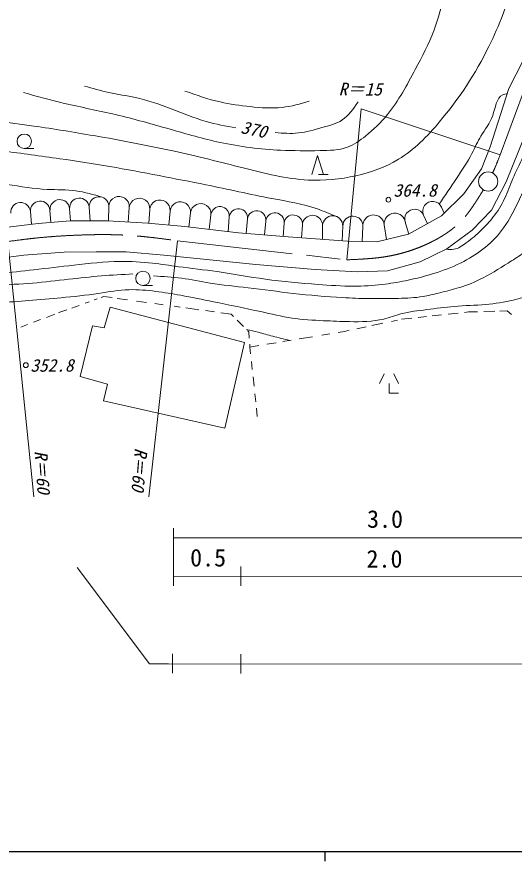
# Model space of a CAD drawing. Units: millimetres, scale not verified. Extents: x 40000 to 680000, y 20000 to 380000.
# Drawn here: x 235986 to 287685, y 204000 to 291836 of the extents above; entities that cross this region are included whole.
import ezdxf
from ezdxf.enums import TextEntityAlignment as Align

# ---------------------------------------------------------------- set-up
doc = ezdxf.new("R2010")
doc.units = ezdxf.units.MM
doc.header["$LTSCALE"] = 1000
doc.linetypes.add('CHAIN', pattern=[18.5, 12, -1.5, 3.5, -1.5])
for name, color, linetype, lineweight in [('M-BGD', 7, 'Continuous', 13), ('M-BMK', 2, 'CHAIN', 13), ('M-BMK-SRVR', 3, 'Continuous', 13), ('M-STR-HTXT', 7, 'Continuous', 13), ('M-TTL-BAND', 7, 'Continuous', 25)]:
    doc.layers.add(name, color=color, linetype=linetype, lineweight=lineweight)
doc.styles.add('ＭＳ ゴシック', font='')
doc.styles.get('ＭＳ ゴシック').set_extended_font_data('MS Gothic')

msp = doc.modelspace()

# ---------------------------------------------------------------- linework, layer by layer
at = {"layer": 'M-BGD'}
for p, q in [((287127, 284376), (288636, 287299)), ((285203, 278302), (287127, 284376)), ((286868, 274682), (289477, 281190)), ((236750, 278143), (237750, 278143)), ((284288, 276018), (285203, 278302)), ((266650, 275429), (267251, 277429)), ((267251, 277429), (267850, 275428)), ((282458, 273415), (284288, 276018)), ((267350, 275428), (268350, 275428)), ((285320, 271713), (286868, 274682)), ((280126, 271133), (282458, 273415)), ((237389, 271573), (237489, 270258)), ((239428, 271726), (239528, 270452)), ((241468, 271879), (241550, 270614)), ((243507, 272031), (243608, 270613)), ((245546, 272184), (245495, 270606)), ((247669, 271997), (247552, 270493)), ((249792, 271811), (249709, 270370)), ((251915, 271624), (251784, 270171)), ((254038, 271437), (253847, 269965)), ((280143, 272029), (280424, 271424)), ((283325, 269640), (285320, 271713)), ((238185, 270343), (241521, 270614)), ((241521, 270614), (245404, 270611)), ((245404, 270611), (249607, 270380)), ((256161, 271251), (255974, 269719)), ((258063, 271033), (257960, 269489)), ((259965, 270816), (259840, 269301)), ((261867, 270598), (261741, 269148)), ((276698, 269217), (280126, 271133)), ((278266, 271208), (278665, 270316)), ((234439, 269889), (238185, 270343)), ((249607, 270380), (253444, 270011)), ((253444, 270011), (259018, 269367)), ((263769, 270381), (263656, 268994)), ((265671, 270164), (265579, 268847)), ((267770, 270119), (267749, 268685)), ((269869, 270075), (269812, 268530)), ((271968, 270030), (271886, 268466)), ((274179, 270209), (274406, 268677)), ((276389, 270387), (276726, 269232)), ((259018, 269367), (264180, 268952)), ((264180, 268952), (270347, 268490)), ((273408, 268442), (276698, 269217)), ((280679, 267689), (283325, 269640)), ((270347, 268490), (273408, 268442)), ((233038, 266587), (236700, 267032)), ((236700, 267032), (240890, 267354)), ((240890, 267354), (244226, 267392)), ((244226, 267392), (247359, 267390)), ((247359, 267390), (251264, 267061)), ((251264, 267061), (254356, 266733)), ((277912, 266349), (280679, 267689)), ((254356, 266733), (260824, 266077)), ((274534, 265416), (277912, 266349)), ((260824, 266077), (267008, 265544)), ((267008, 265544), (271361, 265296)), ((271361, 265296), (274534, 265416)), ((249088, 263882), (250088, 263881)), ((244744, 262645), (245024, 262746)), ((245024, 262746), (245895, 262625)), ((241684, 261543), (242448, 261818)), ((243095, 262051), (243517, 262203)), ((244023, 262386), (244342, 262501)), ((246427, 262550), (247501, 262400)), ((248409, 262274), (249476, 262125)), ((250341, 262004), (251205, 261884)), ((239047, 260567), (239938, 260904)), ((240314, 261047), (240462, 261103)), ((240462, 261103), (241166, 261357)), ((245053, 259485), (245687, 261646)), ((245687, 261646), (259658, 257944)), ((252329, 261727), (252965, 261638)), ((253561, 261555), (254915, 261366)), ((255595, 261271), (256539, 261139)), ((257205, 261046), (258259, 260899)), ((258259, 260899), (258505, 260653)), ((280816, 260901), (281856, 261014)), ((282539, 261088), (282960, 261134)), ((282960, 261134), (283893, 261162)), ((284537, 261182), (285689, 261218)), ((286218, 261234), (286950, 261257)), ((286950, 261257), (287429, 260884)), ((237710, 260060), (238443, 260338)), ((258892, 260265), (259541, 259615)), ((274930, 260154), (275559, 260287)), ((275992, 260379), (277057, 260494)), ((277723, 260566), (278563, 260657)), ((279150, 260721), (280122, 260826)), ((236396, 259562), (237081, 259822)), ((242570, 254425), (243840, 259697)), ((243840, 259697), (245053, 259485)), ((259966, 259190), (260094, 259061)), ((269405, 259011), (270038, 259117)), ((270038, 259117), (270549, 259225)), ((271342, 259393), (272318, 259600)), ((272907, 259725), (274037, 259964)), ((260094, 259061), (260146, 258415)), ((265353, 258335), (266706, 258561)), ((267682, 258724), (268513, 258862)), ((259658, 257944), (257595, 249034)), ((260195, 257796), (260220, 257478)), ((260220, 257478), (261142, 257632)), ((260220, 257478), (260291, 256796)), ((261989, 257773), (262953, 257934)), ((263646, 258050), (264493, 258191)), ((260375, 255992), (260463, 255148)), ((245417, 253631), (242570, 254425)), ((260544, 254377), (260643, 253430)), ((274180, 254698), (273680, 253698)), ((275180, 254697), (275680, 253697)), ((244994, 251892), (245417, 253631)), ((274680, 253697), (274679, 252697)), ((260728, 252613), (260816, 251775)), ((274679, 252697), (275679, 252697)), ((257595, 249034), (244994, 251892)), ((260884, 251124), (260974, 250257))]:
    msp.add_line(p, q, dxfattribs=at)
for centre, radius in [((236751, 278893), 750), ((274617, 272812), 250), ((249088, 264632), 750), ((236911, 255596), 250)]:
    msp.add_circle(centre, radius, dxfattribs=at)
for centre, radius, start, end in [((236369, 271497), 1022, 4.28099, 184.28099), ((238409, 271650), 1022, 4.28099, 184.28099), ((240448, 271802), 1022, 4.28099, 184.28099), ((242487, 271955), 1022, 4.28099, 184.28099), ((244526, 272108), 1022, 4.28099, 184.28099), ((246608, 272091), 1066, 354.97422, 174.97422), ((248731, 271904), 1066, 354.97422, 174.97422), ((250854, 271717), 1066, 354.97422, 174.97422), ((252977, 271531), 1066, 354.97422, 174.97422), ((255100, 271344), 1066, 354.97422, 174.97422), ((279205, 271618), 1024, 23.62647, 203.62647), ((257112, 271142), 957, 353.47981, 173.47981), ((259014, 270924), 957, 353.47981, 173.47981), ((260916, 270707), 957, 353.47981, 173.47981), ((262818, 270490), 957, 353.47981, 173.47981), ((277328, 270797), 1024, 23.62647, 203.62647), ((264720, 270272), 957, 353.47981, 173.47981), ((266720, 270141), 1050, 358.78679, 178.78679), ((268819, 270097), 1050, 358.78679, 178.78679), ((270918, 270053), 1050, 358.78679, 178.78679), ((273073, 270119), 1109, 4.60929, 184.60929), ((275284, 270298), 1109, 4.60929, 184.60929)]:
    msp.add_arc(centre, radius, start, end, dxfattribs=at)
for points, knots in [([(287781, 307151), (288144, 305562), (288506, 303973), (288589, 302367), (288705, 300138), (288281, 297877), (287682, 295690), (287022, 293279), (286150, 290958), (285059, 288743), (283680, 285943), (281950, 283314), (279909, 280895), (278659, 279414), (277293, 278011), (275665, 277018), (274321, 276199), (272798, 275658), (271241, 275307), (269605, 274937), (267931, 274775), (266277, 274859), (263992, 274975), (261744, 275559), (259510, 276128), (257130, 276733), (254764, 277322), (252381, 277848), (249603, 278462), (246801, 278992), (243990, 279479), (241916, 279838), (239838, 280174), (237763, 280476), (236445, 280669), (235128, 280848), (233793, 281021), (231882, 281268), (229934, 281502), (228198, 282289), (227327, 282684), (226510, 283218), (225763, 283825), (224288, 285022), (223087, 286501), (221886, 287979)], [0, 0, 0, 0, 1, 1, 1, 2, 2, 2, 3, 3, 3, 4, 4, 4, 5, 5, 5, 6, 6, 6, 7, 7, 7, 8, 8, 8, 9, 9, 9, 10, 10, 10, 11, 11, 11, 12, 12, 12, 13, 13, 13, 14, 14, 14, 15, 15, 15, 15]), ([(244853, 273077), (243952, 273345), (243051, 273613), (242130, 273737), (241141, 273870), (240129, 273838), (239125, 273888), (237729, 273957), (236350, 274186), (234971, 274410), (233777, 274604), (232584, 274793), (231410, 275081), (230217, 275373), (229044, 275766), (227924, 276270), (226762, 276794), (225657, 277437), (224586, 278128), (223545, 278800), (222537, 279516), (221509, 280208), (220306, 281017), (219076, 281792), (217949, 282696), (216737, 283669), (215645, 284790), (214502, 285852), (213693, 286603), (212859, 287325), (212092, 288117), (211359, 288874), (210687, 289696), (210091, 290567), (209436, 291523), (208871, 292538), (208349, 293573), (207733, 294796), (207177, 296047), (206683, 297321), (206139, 298725), (205671, 300157), (205202, 301589)], [0, 0, 0, 0, 1, 1, 1, 2, 2, 2, 3, 3, 3, 4, 4, 4, 5, 5, 5, 6, 6, 6, 7, 7, 7, 8, 8, 8, 9, 9, 9, 10, 10, 10, 11, 11, 11, 12, 12, 12, 13, 13, 13, 14, 14, 14, 14]), ([(281474, 300573), (281205, 298876), (280937, 297179), (280627, 295480), (280312, 293750), (279955, 292018), (279340, 290387), (278819, 289005), (278114, 287695), (277411, 286377), (276542, 284745), (275676, 283100), (274520, 281687), (273848, 280865), (273077, 280121), (272232, 279442), (271648, 278973), (271029, 278534), (270346, 278280), (269461, 277952), (268470, 277933), (267498, 277922), (266112, 277905), (264763, 277901), (263407, 277965), (261303, 278065), (259182, 278329), (257110, 278772), (255363, 279145), (253651, 279646), (251937, 280140), (250048, 280684), (248156, 281220), (246242, 281668), (244484, 282081), (242707, 282419), (240949, 282835), (239510, 283176), (238084, 283569), (236658, 283962)], [0, 0, 0, 0, 1, 1, 1, 2, 2, 2, 3, 3, 3, 4, 4, 4, 5, 5, 5, 6, 6, 6, 7, 7, 7, 8, 8, 8, 9, 9, 9, 10, 10, 10, 11, 11, 11, 12, 12, 12, 13, 13, 13, 13]), ([(211302, 296888), (211814, 295551), (212326, 294213), (213003, 292958), (213590, 291869), (214301, 290843), (215084, 289879), (215979, 288776), (216969, 287755), (218016, 286800), (219182, 285736), (220418, 284753), (221612, 283720), (222637, 282832), (223632, 281907), (224734, 281114), (226112, 280123), (227658, 279337), (229277, 278838), (230964, 278318), (232729, 278110), (234484, 277887), (236480, 277634), (238463, 277363), (240448, 277078), (242186, 276828), (243924, 276567), (245655, 276269), (247363, 275975), (249064, 275644), (250767, 275318), (252393, 275007), (254021, 274700), (255642, 274368), (257930, 273899), (260203, 273381), (262505, 272942), (264101, 272638), (265710, 272371), (267239, 271850), (267900, 271624), (268546, 271351), (269192, 271078)], [0, 0, 0, 0, 1, 1, 1, 2, 2, 2, 3, 3, 3, 4, 4, 4, 5, 5, 5, 6, 6, 6, 7, 7, 7, 8, 8, 8, 9, 9, 9, 10, 10, 10, 11, 11, 11, 12, 12, 12, 13, 13, 13, 14, 14, 14, 14]), ([(299615, 288285), (298460, 287574), (297305, 286863), (296159, 286136), (295523, 285733), (294890, 285325), (294283, 284881), (293743, 284486), (293224, 284063), (292731, 283608), (292203, 283123), (291705, 282603), (291281, 282029), (290937, 281563), (290642, 281063), (290324, 280575), (289997, 280073), (289645, 279586), (289367, 279059), (289066, 278488), (288851, 277871), (288597, 277273), (288271, 276507), (287881, 275773), (287556, 275009), (287263, 274321), (287023, 273608), (286703, 272932), (286382, 272255), (285981, 271614), (285517, 271021), (285135, 270533), (284711, 270078), (284269, 269651), (283781, 269180), (283272, 268743), (282710, 268323), (282312, 268025), (281889, 267736), (281421, 267659), (281163, 267616), (280892, 267639), (280621, 267661)], [0, 0, 0, 0, 1, 1, 1, 2, 2, 2, 3, 3, 3, 4, 4, 4, 5, 5, 5, 6, 6, 6, 7, 7, 7, 8, 8, 8, 9, 9, 9, 10, 10, 10, 11, 11, 11, 12, 12, 12, 13, 13, 13, 14, 14, 14, 14]), ([(300145, 284824), (299319, 284489), (298493, 284155), (297647, 283864), (296847, 283589), (296029, 283352), (295282, 282971), (294562, 282604), (293908, 282104), (293304, 281556), (292602, 280921), (291967, 280222), (291410, 279462), (290934, 278813), (290514, 278119), (290176, 277389), (289765, 276500), (289475, 275557), (289092, 274655), (288837, 274054), (288540, 273471), (288249, 272883), (287742, 271855), (287256, 270809), (286594, 269879), (286061, 269128), (285414, 268452), (284699, 267866), (284002, 267296), (283241, 266810), (282444, 266395), (281567, 265939), (280646, 265568), (279708, 265255), (278626, 264895), (277519, 264611), (276401, 264386), (275595, 264224), (274783, 264093), (273967, 263998), (272989, 263884), (272005, 263822), (271021, 263820), (269778, 263816), (268536, 263907), (267295, 264003), (265466, 264144), (263639, 264297), (261825, 264548), (260148, 264780), (258483, 265094), (256807, 265333), (255467, 265524), (254120, 265666), (252780, 265847), (251878, 265969), (250979, 266108), (250075, 266210), (248958, 266336), (247832, 266405), (246709, 266393), (245102, 266375), (243500, 266190), (241900, 266006), (240515, 265847), (239131, 265689), (237752, 265528), (236553, 265388), (235357, 265246), (234145, 265110), (232768, 264956), (231369, 264812), (230028, 264843), (228882, 264869), (227777, 265024), (226511, 265086), (225419, 265140), (224207, 265125), (223567, 265840), (223359, 266071), (223212, 266379), (223064, 266687)], [0, 0, 0, 0, 1, 1, 1, 2, 2, 2, 3, 3, 3, 4, 4, 4, 5, 5, 5, 6, 6, 6, 7, 7, 7, 8, 8, 8, 9, 9, 9, 10, 10, 10, 11, 11, 11, 12, 12, 12, 13, 13, 13, 14, 14, 14, 15, 15, 15, 16, 16, 16, 17, 17, 17, 18, 18, 18, 19, 19, 19, 20, 20, 20, 21, 21, 21, 22, 22, 22, 23, 23, 23, 24, 24, 24, 25, 25, 25, 26, 26, 26, 27, 27, 27, 27]), ([(258763, 280280), (257715, 280474), (256668, 280667), (255650, 280961), (254416, 281317), (253225, 281821), (252018, 282281), (250804, 282745), (249572, 283165), (248307, 283442), (247395, 283641), (246466, 283767), (245553, 283963), (244692, 284148), (243845, 284396), (242999, 284643)], [0, 0, 0, 0, 1, 1, 1, 2, 2, 2, 3, 3, 3, 4, 4, 4, 5, 5, 5, 5]), ([(266379, 283057), (265449, 282790), (264519, 282524), (263571, 282417), (262474, 282293), (261353, 282382), (260241, 282500), (259185, 282612), (258139, 282750), (257113, 282983), (255876, 283266), (254670, 283688), (253464, 284109)], [0, 0, 0, 0, 1, 1, 1, 2, 2, 2, 3, 3, 3, 4, 4, 4, 4]), ([(279908, 272363), (280506, 273252), (281105, 274141), (281700, 275032), (282263, 275875), (282823, 276721), (283296, 277625), (283613, 278231), (283890, 278863), (284235, 279437), (284649, 280126), (285161, 280732), (285456, 281562), (285745, 282377), (285827, 283407), (286520, 283718), (286651, 283777), (286805, 283810), (286958, 283843)], [0, 0, 0, 0, 1, 1, 1, 2, 2, 2, 3, 3, 3, 4, 4, 4, 5, 5, 5, 6, 6, 6, 6]), ([(262834, 279798), (263653, 279734), (264471, 279671), (265269, 279756), (266087, 279844), (266883, 280089), (267704, 280313), (268447, 280517), (269211, 280704), (269821, 281110), (270491, 281558), (270975, 282271), (271459, 282985)], [0, 0, 0, 0, 1, 1, 1, 2, 2, 2, 3, 3, 3, 4, 4, 4, 4]), ([(300298, 281835), (300012, 281653), (299726, 281470), (299425, 281316), (299036, 281117), (298624, 280966), (298219, 280798), (297867, 280651), (297521, 280490), (297172, 280333), (296501, 280029), (295821, 279736), (295206, 279325), (294866, 279097), (294545, 278834), (294291, 278515), (294105, 278282), (293954, 278020), (293833, 277747), (293628, 277283), (293509, 276788), (293396, 276293), (293270, 275746), (293151, 275200), (293041, 274652), (292917, 274034), (292804, 273414), (292645, 272803), (292502, 272255), (292322, 271715), (292083, 271203), (291866, 270740), (291601, 270300), (291313, 269874), (290983, 269387), (290624, 268918), (290211, 268504), (289707, 267999), (289122, 267576), (288527, 267175), (288039, 266847), (287545, 266535), (287051, 266221), (286089, 265609), (285126, 264991), (284099, 264496), (283342, 264131), (282549, 263833), (281742, 263594), (281105, 263406), (280459, 263253), (279813, 263095), (279282, 262965), (278751, 262832), (278213, 262742), (277377, 262603), (276524, 262571), (275674, 262549), (274621, 262522), (273573, 262510), (272524, 262527), (271640, 262542), (270757, 262577), (269874, 262627), (268152, 262723), (266434, 262874), (264721, 263069), (263154, 263249), (261592, 263466), (260024, 263650), (258704, 263805), (257381, 263936), (256069, 264147), (255079, 264307), (254096, 264513), (253103, 264644), (252139, 264771), (251166, 264828), (250193, 264885)], [0, 0, 0, 0, 1, 1, 1, 2, 2, 2, 3, 3, 3, 4, 4, 4, 5, 5, 5, 6, 6, 6, 7, 7, 7, 8, 8, 8, 9, 9, 9, 10, 10, 10, 11, 11, 11, 12, 12, 12, 13, 13, 13, 14, 14, 14, 15, 15, 15, 16, 16, 16, 17, 17, 17, 18, 18, 18, 19, 19, 19, 20, 20, 20, 21, 21, 21, 22, 22, 22, 23, 23, 23, 24, 24, 24, 25, 25, 25, 26, 26, 26, 26]), ([(208001, 277698), (207978, 277551), (207956, 277403), (207988, 277273), (208039, 277061), (208236, 276895), (208415, 276725), (208898, 276265), (209250, 275775), (209645, 275306), (210403, 274406), (211318, 273588), (212131, 272696), (212766, 271998), (213339, 271254), (213948, 270541), (214417, 269991), (214907, 269459), (215392, 268921), (215780, 268489), (216165, 268053), (216581, 267649), (217216, 267033), (217925, 266491), (218667, 266002), (219534, 265431), (220445, 264932), (221394, 264515), (222383, 264082), (223411, 263738), (224457, 263470), (225489, 263204), (226537, 263012), (227586, 262825), (228666, 262633), (229747, 262446), (230836, 262314), (231932, 262182), (233038, 262105), (234140, 262125), (235172, 262143), (236201, 262247), (237230, 262336), (238350, 262433), (239470, 262514), (240588, 262615), (241879, 262731), (243168, 262874), (244454, 263066), (245518, 263225), (246581, 263417), (247651, 263452), (248578, 263482), (249510, 263394), (250434, 263276), (251299, 263165), (252158, 263027), (253015, 262873), (254150, 262667), (255281, 262432), (256412, 262201), (258059, 261865), (259706, 261539), (261347, 261167), (262427, 260923), (263504, 260658), (264597, 260496), (265680, 260336), (266780, 260276), (267874, 260226), (268774, 260184), (269670, 260149), (270576, 260130), (271771, 260106), (272983, 260111), (274134, 260395), (274737, 260544), (275322, 260769), (275922, 260930), (276796, 261166), (277700, 261268), (278601, 261380), (279556, 261499), (280506, 261629), (281461, 261709), (282551, 261800), (283648, 261824), (284741, 261917), (285704, 261998), (286665, 262133), (287601, 262366), (288948, 262701), (290244, 263241), (291485, 263868), (292473, 264368), (293426, 264924), (294345, 265551), (295089, 266059), (295811, 266613), (296363, 267325), (296802, 267893), (297134, 268560), (297298, 269251), (297539, 270271), (297416, 271342), (297360, 272411), (297324, 273094), (297316, 273776), (297452, 274427), (297620, 275233), (298010, 275992), (298387, 276744), (298661, 277292), (298928, 277836), (299114, 278412), (299178, 278613), (299233, 278819), (299280, 279027), (299335, 279275), (299379, 279527), (299470, 279761), (299565, 280007), (299713, 280233), (299873, 280447), (299994, 280610), (300123, 280765), (300252, 280920)], [0, 0, 0, 0, 1, 1, 1, 2, 2, 2, 3, 3, 3, 4, 4, 4, 5, 5, 5, 6, 6, 6, 7, 7, 7, 8, 8, 8, 9, 9, 9, 10, 10, 10, 11, 11, 11, 12, 12, 12, 13, 13, 13, 14, 14, 14, 15, 15, 15, 16, 16, 16, 17, 17, 17, 18, 18, 18, 19, 19, 19, 20, 20, 20, 21, 21, 21, 22, 22, 22, 23, 23, 23, 24, 24, 24, 25, 25, 25, 26, 26, 26, 27, 27, 27, 28, 28, 28, 29, 29, 29, 30, 30, 30, 31, 31, 31, 32, 32, 32, 33, 33, 33, 34, 34, 34, 35, 35, 35, 36, 36, 36, 37, 37, 37, 38, 38, 38, 39, 39, 39, 40, 40, 40, 41, 41, 41, 42, 42, 42, 42]), ([(248056, 265085), (246960, 265031), (245864, 264978), (244771, 264889), (243635, 264797), (242501, 264667), (241367, 264536), (240115, 264391), (238862, 264244), (237607, 264143), (236344, 264041), (235078, 263985), (233808, 263908), (232196, 263811), (230575, 263680), (228979, 263833), (227725, 263953), (226485, 264249), (225259, 264588), (223958, 264947), (222671, 265354), (221461, 265936), (220395, 266449), (219389, 267099), (218415, 267759), (217633, 268289), (216872, 268827), (216160, 269502), (215899, 269750), (215645, 270016), (215528, 270334), (215432, 270594), (215428, 270888), (215424, 271182)], [0, 0, 0, 0, 1, 1, 1, 2, 2, 2, 3, 3, 3, 4, 4, 4, 5, 5, 5, 6, 6, 6, 7, 7, 7, 8, 8, 8, 9, 9, 9, 10, 10, 10, 11, 11, 11, 11]), ([(259858, 259298), (260267, 259210), (260677, 259122), (261084, 259021), (261587, 258895), (262085, 258748), (262586, 258613), (263171, 258454), (263761, 258311), (264350, 258167)], [0, 0, 0, 0, 1, 1, 1, 2, 2, 2, 3, 3, 3, 3])]:
    msp.add_open_spline(points, degree=3, knots=knots, dxfattribs=at)
at = {"layer": 'M-BMK'}
for p, q in [((286248, 277482), (288639, 283946)), ((252696, 268541), (270277, 266561))]:
    msp.add_line(p, q, dxfattribs=at)
for points, knots in [([(285457, 275594), (285525, 275749), (285592, 275904), (285659, 276059), (285861, 276531), (286054, 277007), (286248, 277482)], [0, 0, 0, 0, 1, 1, 1, 2, 2, 2, 2]), ([(270277, 266561), (271688, 266619), (273100, 266677), (274482, 266913), (275870, 267150), (277230, 267568), (278532, 268156), (280003, 268820), (281401, 269701), (282458, 270893), (282872, 271360), (283234, 271875), (283577, 272398), (283653, 272514), (283729, 272631), (283804, 272748), (283817, 272767), (283830, 272787), (283842, 272806), (283855, 272826), (283867, 272845), (283880, 272865), (283893, 272884), (283905, 272904), (283918, 272923), (283988, 273032), (284055, 273142), (284123, 273252), (284192, 273362), (284261, 273471), (284328, 273581), (284381, 273669), (284434, 273757), (284486, 273846)], [0, 0, 0, 0, 1, 1, 1, 2, 2, 2, 3, 3, 3, 4, 4, 4, 5, 5, 5, 6, 6, 6, 7, 7, 7, 8, 8, 8, 9, 9, 9, 10, 10, 10, 11, 11, 11, 11]), ([(235042, 268469), (236186, 268617), (237330, 268765), (238478, 268876), (239800, 269004), (241126, 269083), (242454, 269133), (244162, 269197), (245873, 269213), (247575, 269107), (249288, 269001), (250992, 268771), (252696, 268541)], [0, 0, 0, 0, 1, 1, 1, 2, 2, 2, 3, 3, 3, 4, 4, 4, 4])]:
    msp.add_open_spline(points, degree=3, knots=knots, dxfattribs=at)
at = {"layer": 'M-BMK-SRVR'}
msp.add_circle((284989, 274710), 1000, dxfattribs=at)
at = {"layer": 'M-STR-HTXT'}
for p, q in [((270277, 266561), (271796, 282269)), ((286248, 277482), (271796, 282269)), ((235042, 268469), (237763, 241908)), ((252696, 268541), (249691, 241899)), ((252264, 232647), (252269, 238647)), ((252268, 237647), (296768, 237613)), ((249758, 224535), (242265, 234541)), ((259265, 234642), (259264, 232642)), ((252265, 233647), (296765, 233613)), ((252168, 225571), (252166, 223571)), ((259258, 225528), (259257, 223528)), ((251758, 224534), (249758, 224535)), ((251758, 224534), (299258, 224497))]:
    msp.add_line(p, q, dxfattribs=at)
at = {"layer": 'M-TTL-BAND'}
for p, q in [((40000, 205000), (579000, 205000)), ((268000, 205000), (268000, 204000))]:
    msp.add_line(p, q, dxfattribs=at)

# ---------------------------------------------------------------- texts
at = {"layer": 'M-BGD', "style": 'ＭＳ ゴシック', "oblique": 15}
for s, rotation, p in [('370', 348.178, (259315, 280403)), ('364.8', 0.124, (275140, 273785)), ('352.8', 0.124, (237387, 255575))]:
    msp.add_text(s, height=1320, rotation=rotation, dxfattribs=at).set_placement(p, align=Align.MIDDLE_LEFT)
at = {"layer": 'M-STR-HTXT', "style": 'ＭＳ ゴシック', "oblique": 15}
for s, rotation, p in [('R＝15', 359.716, (269451, 284330)), ('R＝60', 265.412, (248921, 246962)), ('R＝60', 273.913, (238489, 246711))]:
    msp.add_text(s, height=1320, rotation=rotation, dxfattribs=at).set_placement(p, align=Align.MIDDLE_LEFT)
at = {"layer": 'M-STR-HTXT', "style": 'ＭＳ ゴシック'}
for s, p in [('3.0', (272393, 238132)), ('0.5', (253995, 234107)), ('2.0', (272336, 233987))]:
    msp.add_text(s, height=1833, rotation=359.956, dxfattribs=at).set_placement(p, align=Align.BOTTOM_LEFT)

doc.saveas('drawing.dxf')
